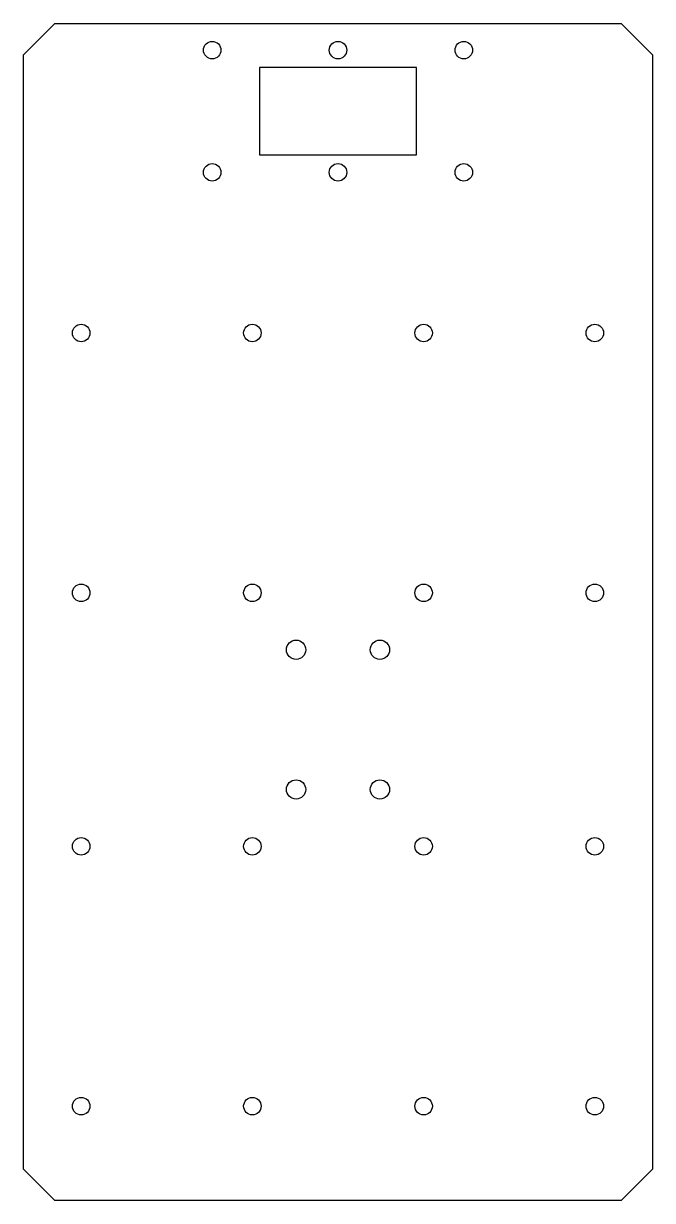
# Model space of a CAD drawing. Header units: millimetres. Extents: x -90 to 90, y -168 to 168.
import ezdxf

# ---------------------------------------------------------------- set-up
doc = ezdxf.new("R2010")
doc.units = ezdxf.units.MM

msp = doc.modelspace()

# ---------------------------------------------------------------- linework, layer by layer
at = {"color": 7, "linetype": 'Continuous'}
for p, q in [((-81, 168.5), (-90, 159.5)), ((-81, 168.5), (81, 168.5)), ((90, 159.5), (81, 168.5)), ((-90, -159.5), (-90, 159.5)), ((90, 159.5), (90, -159.5)), ((-22.5, 155.89), (-22.5, 130.89)), ((22.5, 155.89), (-22.5, 155.89)), ((22.5, 130.89), (22.5, 155.89)), ((-22.5, 130.89), (22.5, 130.89)), ((-90, -159.5), (-81, -168.5)), ((81, -168.5), (90, -159.5)), ((81, -168.5), (-81, -168.5))]:
    msp.add_line(p, q, dxfattribs=at)
for centre, radius in [((-36, 160.89), 2.5), ((0, 160.89), 2.5), ((36, 160.89), 2.5), ((-36, 125.89), 2.5), ((0, 125.89), 2.5), ((36, 125.89), 2.5), ((-73.5, 79.89), 2.5), ((-24.5, 79.89), 2.5), ((24.5, 79.89), 2.5), ((73.5, 79.89), 2.5), ((-73.5, 5.49), 2.5), ((-24.5, 5.49), 2.5), ((24.5, 5.49), 2.5), ((73.5, 5.49), 2.5), ((-12, -10.805), 2.75), ((12, -10.805), 2.75), ((-12, -50.805), 2.75), ((12, -50.805), 2.75), ((-73.5, -67.1), 2.5), ((-24.5, -67.1), 2.5), ((24.5, -67.1), 2.5), ((73.5, -67.1), 2.5), ((-73.5, -141.5), 2.5), ((-24.5, -141.5), 2.5), ((24.5, -141.5), 2.5), ((73.5, -141.5), 2.5)]:
    msp.add_circle(centre, radius, dxfattribs=at)

doc.saveas('drawing.dxf')
